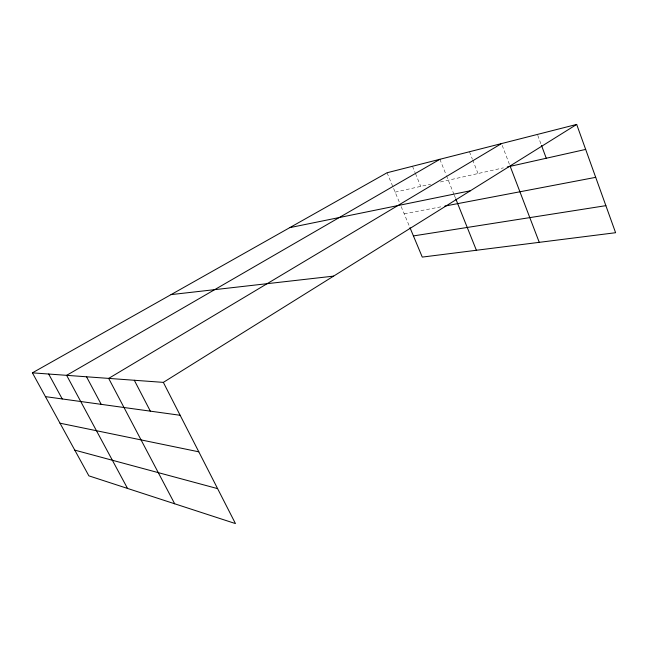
<?xml version="1.0" encoding="UTF-8"?>
<svg xmlns="http://www.w3.org/2000/svg" width="648" height="648" viewBox="0 0 648 648"><rect width="100%" height="100%" fill="white"/><g stroke="black" fill="none" stroke-linecap="round" stroke-linejoin="round"><path stroke-width="0.49" stroke-dasharray="3.24 2.43" d="M395.134 192.124L430.572 184.178M440.413 181.975L503.366 167.856M404.206 213.832L441.847 206.655M387.05 172.757L399.29 202.071M401.177 206.599L409.585 226.719M412.493 166.277L415.117 172.676M415.49 173.591L420.73 186.381M439.887 159.295L446.091 174.749M446.456 175.665L453.924 194.27M454.297 195.202L455.431 198.013M469.468 151.754L472.319 159.019M472.675 159.926L478.013 173.543M502.2 145.411L509.498 164.511M537.751 135.351L541.493 145.427"/><path stroke-width="0.97" d="M163.345 382.377L235.451 523.576L88.873 475.843L32.4 372.843L163.345 382.377L576.68 124.424L615.6 232.713L422.269 257.094L409.965 227.634M501.503 143.589L108.678 378.4L174.685 503.788M439.887 159.295L66.639 375.338L127.534 488.438M32.4 372.843L387.05 172.757L576.68 124.424M507.271 166.99L585.662 149.413M289.794 227.634L470.359 190.779M444.82 206.088L595.698 177.341M413.424 235.921L605.872 205.659M171.064 294.613L333.615 276.121M45.433 396.625L180.144 415.279M60.005 423.193L198.806 451.818M74.771 450.125L217.606 488.624M48.689 374.034L62.232 398.949M86.524 376.788L101.21 404.344M134.306 380.263L150.336 411.148M455.803 198.952L476.393 250.274M510.195 166.334L539.258 242.344M541.493 145.427L546.256 158.25"/></g></svg>
